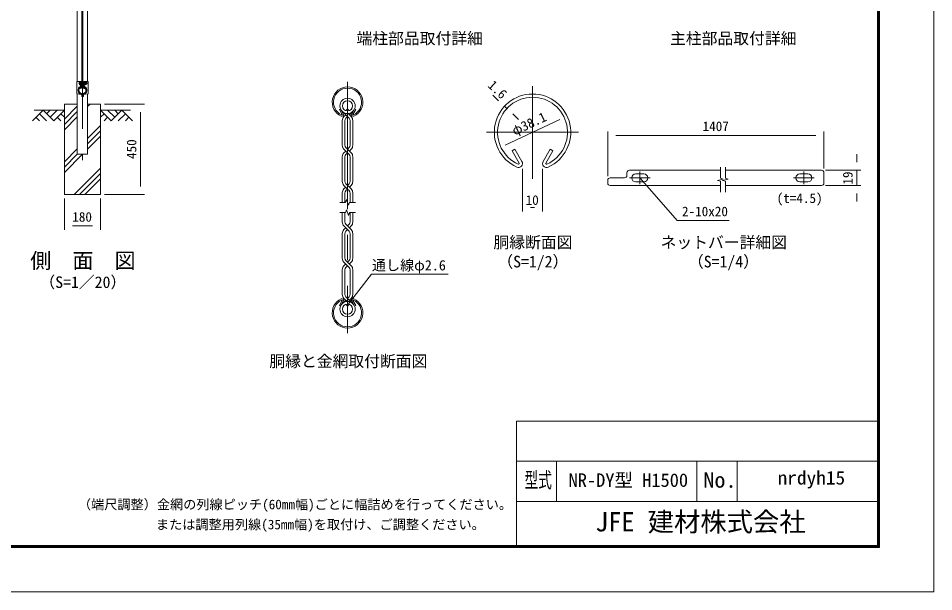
# Model space of a CAD drawing. Units: millimetres, scale not verified, with parts at other scales. Extents: x -4200 to 4200, y -2970 to 2970.
# Drawn here: x -363 to 4200, y -2970 to -112 of the extents above; entities that cross this region are included whole.
import ezdxf
from ezdxf.enums import TextEntityAlignment as Align

# ---------------------------------------------------------------- set-up
doc = ezdxf.new("R2010")
doc.units = ezdxf.units.MM
doc.header["$LTSCALE"] = 20
doc.linetypes.add('USER1', pattern=[50.8, 31.75, -6.35, 6.35, -6.35])
for name, color, linetype, lineweight in [('0-0_D-BMK', 2, 'USER1', 13), ('0-1_D-STR1', 1, 'Continuous', 18), ('0-2_D-STR-DIM', 7, 'Continuous', 9), ('0-3_0', 7, 'Continuous', 9), ('0-5_D-BGD', 7, 'Continuous', 9), ('0-6_D-STR4', 7, 'Continuous', 9), ('0-7_D-DCR-HCH', 7, 'Continuous', 9), ('0-8_D-STR3', 3, 'Continuous', 13), ('0-9_D-STR-TXT', 7, 'Continuous', 9), ('0-B_D-STR2', 7, 'Continuous', 9), ('0-E_D-TTL', 7, 'Continuous', 9)]:
    doc.layers.add(name, color=color, linetype=linetype, lineweight=lineweight)
doc.layers.add('0-4_D-TTL-TXT', color=7, linetype='Continuous')
doc.styles.add('ＭＳ ゴシック', font='')
doc.styles.get('ＭＳ ゴシック').set_extended_font_data('MS Gothic')

msp = doc.modelspace()

# ---------------------------------------------------------------- linework, layer by layer
at = {"layer": '0-0_D-BMK'}
for p, q in [((-43.29, 987.23), (-43.29, -819.83)), ((-63.62, -435.83), (-14.74, -435.83)), ((1278.29, -428.9), (1278.29, -1681.23)), ((2200.6, -911.92), (2200.6, -450.36)), ((1970.86, -680.1), (2430.33, -680.1)), ((2683.33, -907.33), (2787.33, -907.33)), ((2735.33, -939.33), (2735.33, -875.33)), ((3501.33, -907.33), (3605.33, -907.33)), ((3553.33, -939.33), (3553.33, -875.33))]:
    msp.add_line(p, q, dxfattribs=at)
at = {"layer": '0-1_D-STR1'}
for p, q in [((-68.69, 224.67), (-68.69, -426.83)), ((-17.89, 224.67), (-17.89, -426.83)), ((-49.96, -455.5), (-53.47, -461.58)), ((-48.57, -456.3), (-52.08, -462.38)), ((-38, -456.3), (-34.49, -462.38)), ((-36.61, -455.5), (-33.1, -461.58)), ((-68.69, -488.5), (-68.69, -789.83)), ((-53.47, -461.58), (-52.08, -462.38)), ((-33.1, -461.58), (-34.49, -462.38)), ((-17.89, -488.5), (-17.89, -789.83)), ((1237.56, -567.12), (1243.12, -563.91)), ((1251.6, -591.43), (1237.56, -567.12)), ((1257.16, -588.22), (1243.12, -563.91)), ((1299.43, -588.22), (1313.47, -563.91)), ((1304.99, -591.43), (1319.02, -567.12)), ((1319.02, -567.12), (1313.47, -563.91)), ((2098.77, -772.63), (2112.66, -764.61)), ((2133.86, -833.42), (2098.77, -772.63)), ((2147.75, -825.39), (2112.66, -764.61)), ((2253.44, -825.39), (2288.53, -764.61)), ((2267.33, -833.42), (2302.42, -772.63)), ((2302.42, -772.63), (2288.53, -764.61)), ((-17.89, -789.83), (-68.69, -789.83)), ((1251.6, -1518.71), (1237.56, -1543.02)), ((1237.56, -1543.02), (1243.12, -1546.23)), ((1257.16, -1521.91), (1243.12, -1546.23)), ((1299.43, -1521.91), (1313.47, -1546.23)), ((1304.99, -1518.71), (1319.02, -1543.02)), ((1319.02, -1543.02), (1313.47, -1546.23))]:
    msp.add_line(p, q, dxfattribs=at)
for centre, radius, start, end in [((-43.29, -470.83), 19.05, 114.32478, 65.67522), ((-43.29, -470.83), 17.45, 114.32478, 65.67522), ((-50.31, -455.3), 2, 330, 114.32478), ((-50.31, -455.3), 0.401, 330, 114.32478), ((-36.27, -455.3), 2, 65.67522, 210), ((-36.27, -455.3), 0.401, 65.67522, 210), ((1278.29, -530.1), 76.2, 294.32478, 245.67522), ((1278.29, -530.1), 69.78, 294.32478, 245.67522), ((2200.6, -680.1), 190.5, 294.32478, 245.67522), ((2200.6, -680.1), 174.46, 294.32478, 245.67522), ((1250.21, -592.23), 8.02, 245.67522, 30), ((1250.21, -592.23), 1.6, 245.67522, 30), ((1306.38, -592.23), 8.02, 150, 294.32478), ((1306.38, -592.23), 1.6, 150, 294.32478), ((2130.39, -835.42), 20.05, 245.67522, 30), ((2130.39, -835.42), 4.01, 245.67522, 30), ((2270.8, -835.42), 20.05, 150, 294.32478), ((2270.8, -835.42), 4.01, 150, 294.32478), ((1278.29, -1580.03), 76.2, 114.32478, 65.67522), ((1278.29, -1580.03), 69.78, 114.32478, 65.67522), ((1250.21, -1517.9), 8.02, 330, 114.32478), ((1250.21, -1517.9), 1.6, 330, 114.32478), ((1306.38, -1517.9), 8.02, 65.67522, 210), ((1306.38, -1517.9), 1.6, 65.67522, 210)]:
    msp.add_arc(centre, radius, start, end, dxfattribs=at)
at = {"layer": '0-2_D-STR-DIM'}
for p, q in [((2031.71, -523.24), (2002.4, -496.01)), ((66.71, -539.83), (266.71, -539.83)), ((246.71, -949.83), (246.71, -579.83)), ((2072.77, -561.38), (2061.02, -550.46)), ((2102.08, -588.6), (2131.39, -615.82)), ((2064.19, -743.71), (2337, -616.5)), ((2150.6, -862.67), (2150.6, -1075.47)), ((2250.6, -862.67), (2250.6, -1075.47)), ((66.71, -989.83), (266.71, -989.83)), ((-133.29, -1009.83), (-133.29, -1167.15)), ((46.71, -1009.83), (46.71, -1167.15)), ((1239.16, -1030.07), (1268.03, -1030.07)), ((1273.16, -1015.97), (1268.03, -1030.07)), ((1283.42, -1044.16), (1273.16, -1015.97)), ((1288.55, -1030.07), (1283.42, -1044.16)), ((1288.55, -1030.07), (1317.43, -1030.07)), ((1239.16, -1080.07), (1268.03, -1080.07)), ((1273.16, -1065.97), (1268.03, -1080.07)), ((1283.42, -1094.16), (1273.16, -1065.97)), ((1288.55, -1080.07), (1283.42, -1094.16)), ((1288.55, -1080.07), (1317.43, -1080.07)), ((2190.6, -1055.47), (2210.6, -1055.47)), ((-93.29, -1147.15), (6.71, -1147.15))]:
    msp.add_line(p, q, dxfattribs=at)
for points in [[(3137.33, -854.33), (3137.33, -909.33), (3151.32, -913.08), (3123.33, -920.58), (3137.33, -924.33), (3137.33, -979.33)], [(3162.33, -854.33), (3162.33, -909.33), (3176.32, -913.08), (3148.33, -920.58), (3162.33, -924.33), (3162.33, -979.33)]]:
    msp.add_lwpolyline(points, dxfattribs=at)
at = {"layer": '0-3_0'}
for p, q in [((2575.33, -899.33), (2575.33, -675.65)), ((3653.33, -861.33), (3653.33, -675.65)), ((2615.33, -695.65), (3613.33, -695.65)), ((3817.13, -829.33), (3817.13, -789.33)), ((3661.33, -869.33), (3837.13, -869.33)), ((3817.13, -945.33), (3817.13, -869.33)), ((3661.33, -945.33), (3837.13, -945.33)), ((3817.13, -985.33), (3817.13, -1025.33))]:
    msp.add_line(p, q, dxfattribs=at)
msp.add_lwpolyline([(3180.67, -1119.15), (2920.91, -1119.15), (2736.65, -908.84)], dxfattribs=at)
at = {"layer": '0-5_D-BGD'}
for p, q in [((-283.29, -569.83), (-133.29, -569.83)), ((196.71, -569.83), (46.71, -569.83))]:
    msp.add_line(p, q, dxfattribs=at)
at = {"layer": '0-6_D-STR4'}
for p, q in [((-133.29, -539.83), (-133.29, -989.83)), ((-68.69, -539.83), (-133.29, -539.83)), ((46.71, -539.83), (-17.89, -539.83)), ((46.71, -539.83), (46.71, -989.83)), ((46.71, -989.83), (-133.29, -989.83))]:
    msp.add_line(p, q, dxfattribs=at)
at = {"layer": '0-7_D-DCR-HCH'}
for p, q in [((-17.89, -552.57), (-5.15, -539.83)), ((-239.71, -569.83), (-292.92, -623.04)), ((-257.45, -587.57), (-221.81, -623.04)), ((-239.71, -569.83), (-186.5, -623.04)), ((-221.97, -587.57), (-204.24, -569.83)), ((-204.24, -605.31), (-168.76, -569.83)), ((-186.5, -623.04), (-133.29, -569.83)), ((-151.02, -587.57), (-133.29, -605.22)), ((-133.29, -614.93), (-68.69, -550.33)), ((-133.29, -641.45), (-68.69, -576.85)), ((99.92, -623.04), (46.71, -569.83)), ((64.45, -587.57), (46.71, -605.22)), ((117.66, -605.31), (82.19, -569.83)), ((153.14, -569.83), (99.92, -623.04)), ((135.49, -587.66), (117.66, -569.83)), ((170.87, -587.57), (135.24, -623.04)), ((153.14, -569.83), (206.35, -623.04)), ((-275.19, -605.31), (-257.37, -623.04)), ((-168.76, -605.31), (-150.94, -623.04)), ((-133.29, -667.97), (-68.69, -603.37)), ((82.19, -605.31), (64.37, -623.04)), ((188.61, -605.31), (170.79, -623.04)), ((-17.89, -711.67), (46.71, -647.07)), ((-17.89, -738.18), (46.71, -673.58)), ((-17.89, -764.7), (46.71, -700.1)), ((-133.29, -827.07), (-68.69, -762.47)), ((-133.29, -853.58), (-68.69, -788.98)), ((-133.29, -880.1), (-43.02, -789.83)), ((-83.92, -989.83), (46.71, -859.2)), ((-57.4, -989.83), (46.71, -885.71)), ((-30.89, -989.83), (46.71, -912.23))]:
    msp.add_line(p, q, dxfattribs=at)
at = {"layer": '0-8_D-STR3'}
for p, q in [((-45.54, 946.17), (-45.54, -460.83)), ((-41.04, 946.17), (-41.04, -460.83)), ((-71.84, -426.83), (-71.84, -487.92)), ((-71.84, -426.83), (-50.29, -426.83)), ((-57.39, -429.33), (-57.39, -442.33)), ((-52.59, -426.83), (-52.59, -449.66)), ((-50.29, -426.83), (-50.29, -449.66)), ((-48.59, -430.51), (-50.29, -430.51)), ((-48.59, -441.15), (-50.29, -441.15)), ((-48.59, -430.51), (-48.59, -441.15)), ((-48.59, -431.83), (-45.54, -431.83)), ((-48.59, -439.83), (-45.54, -439.83)), ((-41.04, -431.83), (-36.29, -431.83)), ((-41.04, -439.83), (-36.29, -439.83)), ((-36.29, -426.83), (-36.29, -449.66)), ((-36.29, -426.83), (-14.74, -426.83)), ((-33.99, -426.83), (-33.99, -449.66)), ((-28.49, -427.73), (-33.99, -427.73)), ((-28.49, -431.78), (-33.99, -431.78)), ((-28.49, -439.88), (-33.99, -439.88)), ((-28.49, -443.93), (-33.99, -443.93)), ((-27.49, -429.92), (-27.49, -441.87)), ((-27.49, -431.83), (-21.59, -431.83)), ((-27.49, -439.83), (-21.59, -439.83)), ((-21.59, -431.83), (-21.59, -439.83)), ((-14.74, -426.83), (-14.74, -487.92)), ((-71.84, -487.92), (-47.4, -492.44)), ((-46.59, -493.43), (-46.59, -498.83)), ((-45.54, -460.83), (-41.04, -460.83)), ((-44.29, -493.43), (-44.29, -498.83)), ((-43.29, -499.83), (-40.99, -499.83)), ((-42.29, -493.43), (-42.29, -498.33)), ((-42.29, -498.33), (-39.99, -498.33)), ((-39.99, -493.43), (-39.99, -498.83)), ((-39.99, -493.43), (-37.69, -493.43)), ((-14.74, -487.92), (-39.17, -492.44)), ((-37.69, -493.43), (-37.69, -498.83)), ((-43.29, -502.13), (-40.99, -502.13)), ((2587.33, -907.33), (2659.33, -907.33)), ((2671.33, -895.33), (2671.33, -881.33)), ((2683.33, -869.33), (3137.33, -869.33)), ((2715.33, -887.33), (2755.33, -887.33)), ((3162.33, -869.33), (3641.33, -869.33)), ((3533.33, -887.33), (3573.33, -887.33)), ((3653.33, -933.33), (3653.33, -881.33)), ((2575.33, -933.33), (2575.33, -919.33)), ((2587.33, -945.33), (3137.33, -945.33)), ((2715.33, -927.33), (2755.33, -927.33)), ((3162.33, -945.33), (3641.33, -945.33)), ((3533.33, -927.33), (3573.33, -927.33))]:
    msp.add_line(p, q, dxfattribs=at)
for centre in [(1278.29, -568.7), (1278.29, -1541.44)]:
    msp.add_circle(centre, 5.2, dxfattribs=at)
for centre, radius, start, end in [((-43.29, -470.83), 22, 118.0884, 259.22478), ((-43.29, -470.83), 19.7, 118.0884, 259.22478), ((-54.59, -449.66), 2, 298.0884, 0), ((-54.59, -449.66), 4.3, 298.0884, 0), ((-43.29, -470.83), 19.7, 280.77522, 61.9116), ((-43.29, -470.83), 22, 280.77522, 61.9116), ((-31.99, -449.66), 4.3, 180, 241.9116), ((-31.99, -449.66), 2, 180, 241.9116), ((-36.19, -435.83), 8.7, 332.26063, 27.73937), ((-30.04, -441.91), 2.55, 307.42505, 52.57495), ((-30.02, -429.76), 2.54, 307.21089, 52.78911), ((-29.09, -435.83), 8.5, 331.92751, 28.07249), ((-47.59, -493.43), 1, 0, 79.22478), ((-47.59, -493.43), 3.3, 0, 79.22478), ((-43.29, -498.83), 3.3, 180, 270), ((-43.29, -498.83), 1, 180, 270), ((-38.99, -493.43), 3.3, 100.77522, 180), ((-40.99, -498.83), 3.3, 270, 0), ((-40.99, -498.83), 1, 270, 0), ((-38.99, -493.43), 1, 100.77522, 180), ((2587.33, -919.33), 12, 90, 180), ((2659.33, -895.33), 12, 270, 0), ((2683.33, -881.33), 12, 90, 180), ((2715.33, -907.33), 20, 90, 270), ((2755.33, -907.33), 20, 270, 90), ((3533.33, -907.33), 20, 90, 270), ((3573.33, -907.33), 20, 270, 90), ((3641.33, -881.33), 12, 0, 90), ((2587.33, -933.33), 12, 180, 270), ((3641.33, -933.33), 12, 270, 0)]:
    msp.add_arc(centre, radius, start, end, dxfattribs=at)
for centre, start_param, end_param in [((-52.59, -429.33), 1.5707963, 3.1415927), ((-52.59, -442.33), 3.1415927, 4.712389)]:
    msp.add_ellipse(centre, major_axis=(4.8, 0), ratio=0.3125, start_param=start_param, end_param=end_param, dxfattribs=at)
at = {"layer": '0-9_D-STR-TXT'}
msp.add_lwpolyline([(1779.17, -1387.21), (1397.24, -1387.21), (1282.69, -1535.74)], dxfattribs=at)
at = {"layer": '0-B_D-STR2'}
for p, q in [((1278.29, -602.17), (1254.56, -578.44)), ((1260.4, -601.91), (1269.22, -593.09)), ((1296.18, -601.91), (1280.91, -586.64)), ((1287.37, -593.09), (1302.02, -578.44)), ((1252.2, -621.7), (1252.2, -744.95)), ((1265.04, -622.71), (1265.04, -743.94)), ((1270.19, -610.27), (1278.29, -602.17)), ((1286.39, -610.27), (1278.29, -602.17)), ((1291.55, -622.71), (1291.55, -743.94)), ((1304.38, -621.7), (1304.38, -744.95)), ((1278.29, -782.64), (1260.4, -764.75)), ((1269.22, -773.57), (1260.4, -782.38)), ((1260.4, -782.38), (1269.22, -773.57)), ((1296.18, -782.38), (1270.19, -756.39)), ((1286.39, -756.39), (1278.29, -764.49)), ((1296.18, -764.75), (1287.37, -773.57)), ((1252.2, -802.18), (1252.2, -925.43)), ((1265.04, -803.19), (1265.04, -924.42)), ((1270.19, -790.74), (1278.29, -782.64)), ((1286.39, -790.74), (1278.29, -782.64)), ((1291.55, -803.19), (1291.55, -924.42)), ((1304.38, -802.18), (1304.38, -925.43)), ((1278.29, -963.11), (1260.4, -945.22)), ((1269.22, -954.04), (1260.4, -962.85)), ((1260.4, -962.85), (1269.22, -954.04)), ((1296.18, -962.85), (1270.19, -936.86)), ((1286.39, -936.86), (1278.29, -944.96)), ((1296.18, -945.22), (1287.37, -954.04)), ((1252.2, -982.65), (1252.2, -1030.07)), ((1265.04, -983.66), (1265.04, -1030.07)), ((1270.19, -971.21), (1278.29, -963.11)), ((1286.39, -971.21), (1278.29, -963.11)), ((1291.55, -983.66), (1291.55, -1030.07)), ((1304.38, -982.65), (1304.38, -1030.07)), ((1252.2, -1127.48), (1252.2, -1080.07)), ((1265.04, -1126.47), (1265.04, -1080.07)), ((1291.55, -1126.47), (1291.55, -1080.07)), ((1304.38, -1127.48), (1304.38, -1080.07)), ((1296.18, -1164.91), (1270.19, -1138.92)), ((1286.39, -1138.92), (1278.29, -1147.02)), ((1252.2, -1307.96), (1252.2, -1184.71)), ((1286.39, -1173.27), (1260.4, -1147.28)), ((1269.22, -1156.1), (1260.4, -1164.91)), ((1265.04, -1306.95), (1265.04, -1185.72)), ((1278.29, -1165.17), (1270.19, -1173.27)), ((1296.18, -1147.28), (1287.37, -1156.1)), ((1291.55, -1306.95), (1291.55, -1185.72)), ((1304.38, -1307.96), (1304.38, -1184.71)), ((1296.18, -1345.38), (1270.19, -1319.39)), ((1286.39, -1319.39), (1278.29, -1327.49)), ((1252.2, -1488.43), (1252.2, -1365.18)), ((1286.39, -1353.75), (1260.4, -1327.76)), ((1269.22, -1336.57), (1260.4, -1345.38)), ((1265.04, -1487.42), (1265.04, -1366.19)), ((1278.29, -1345.64), (1270.19, -1353.75)), ((1296.18, -1327.76), (1287.37, -1336.57)), ((1291.55, -1487.42), (1291.55, -1366.19)), ((1304.38, -1488.43), (1304.38, -1365.18)), ((1270.19, -1499.87), (1302.02, -1531.69)), ((1286.39, -1499.87), (1278.29, -1507.97)), ((1269.22, -1517.04), (1254.56, -1531.69)), ((1260.4, -1508.23), (1275.67, -1523.5)), ((1296.18, -1508.23), (1287.37, -1517.04))]:
    msp.add_line(p, q, dxfattribs=at)
for centre, radius in [((1278.29, -548.63), 38.1), ((1278.29, -548.63), 25.27), ((1278.29, -1561.51), 38.1), ((1278.29, -1561.51), 25.27)]:
    msp.add_circle(centre, radius, dxfattribs=at)
for centre, radius, start, end in [((1280.2, -621.7), 28, 135, 180), ((1280.2, -621.7), 15.2, 131.19984, 183.80396), ((1276.38, -621.7), 15.2, 356.19604, 48.80016), ((1276.38, -621.7), 28, 0, 45), ((1280.2, -744.95), 28, 180, 225), ((1280.2, -744.95), 15.2, 176.19604, 228.80016), ((1276.38, -744.95), 15.2, 311.19984, 3.80396), ((1276.38, -744.95), 28, 315, 0), ((1280.2, -802.18), 28, 135, 180), ((1280.2, -802.18), 15.2, 131.19984, 183.80396), ((1276.38, -802.18), 15.2, 356.19604, 48.80016), ((1276.38, -802.18), 28, 0, 45), ((1280.2, -925.43), 28, 180, 225), ((1280.2, -925.43), 15.2, 176.19604, 228.80016), ((1276.38, -925.43), 15.2, 311.19984, 3.80396), ((1276.38, -925.43), 28, 315, 0), ((1280.2, -982.65), 28, 135, 180), ((1280.2, -982.65), 15.2, 131.19984, 183.80396), ((1276.38, -982.65), 15.2, 356.19604, 48.80016), ((1276.38, -982.65), 28, 0, 45), ((1280.2, -1127.48), 28, 180, 225), ((1280.2, -1127.48), 15.2, 176.19604, 228.80016), ((1276.38, -1127.48), 15.2, 311.19984, 3.80396), ((1276.38, -1127.48), 28, 315, 0), ((1280.2, -1184.71), 28, 135, 180), ((1280.2, -1184.71), 15.2, 131.19984, 183.80396), ((1276.38, -1184.71), 15.2, 356.19604, 48.80016), ((1276.38, -1184.71), 28, 0, 45), ((1280.2, -1307.96), 28, 180, 225), ((1280.2, -1307.96), 15.2, 176.19604, 228.80016), ((1276.38, -1307.96), 15.2, 311.19984, 3.80396), ((1276.38, -1307.96), 28, 315, 0), ((1280.2, -1365.18), 28, 135, 180), ((1280.2, -1365.18), 15.2, 131.19984, 183.80396), ((1276.38, -1365.18), 15.2, 356.19604, 48.80016), ((1276.38, -1365.18), 28, 0, 45), ((1280.2, -1488.43), 28, 180, 225), ((1280.2, -1488.43), 15.2, 176.19604, 228.80016), ((1276.38, -1488.43), 15.2, 311.19984, 3.80396), ((1276.38, -1488.43), 28, 315, 0)]:
    msp.add_arc(centre, radius, start, end, dxfattribs=at)
at = {"layer": '0-E_D-TTL'}
for p, q in [((2120.38, -2119.83), (2120.38, -2739.83)), ((2120.38, -2119.83), (3920.38, -2119.83)), ((2120.38, -2319.83), (3920.38, -2319.83)), ((2320.38, -2319.83), (2320.38, -2519.83)), ((3020.38, -2319.83), (3020.38, -2519.83)), ((3220.38, -2319.83), (3220.38, -2519.83)), ((2120.38, -2519.83), (3920.38, -2519.83))]:
    msp.add_line(p, q, dxfattribs=at)
at = {"layer": '0-E_D-TTL', "color": 2, "lineweight": 18}
msp.add_lwpolyline([(-4199.62, 2970.17), (4200.38, 2970.17), (4200.38, -2969.83), (-4199.62, -2969.83)], close=True, dxfattribs=at)
at = {"layer": '0-E_D-TTL'}
for points in [[(-3929.62, 2750.17), (3930.38, 2750.17), (3930.38, -2749.83), (-3929.62, -2749.83)], [(-3927.12, 2747.67), (3927.88, 2747.67), (3927.88, -2747.33), (-3927.12, -2747.33)], [(-3924.62, 2745.17), (3925.38, 2745.17), (3925.38, -2744.83), (-3924.62, -2744.83)], [(-3922.12, 2742.67), (3922.88, 2742.67), (3922.88, -2742.33), (-3922.12, -2742.33)], [(-3919.62, 2740.17), (3920.38, 2740.17), (3920.38, -2739.83), (-3919.62, -2739.83)]]:
    msp.add_lwpolyline(points, close=True, dxfattribs=at)

# ---------------------------------------------------------------- texts
at = {"layer": '0-2_D-STR-DIM', "style": 'ＭＳ ゴシック'}
for s, rotation, p in [('1.6', 317.113, (1964.23, -461.78)), ('φ38.1', 24.999, (2117.54, -710.41)), ('450', 90, (239.96, -813.33))]:
    msp.add_text(s, height=48.09, rotation=rotation, dxfattribs=at).set_placement(p, align=Align.BOTTOM_LEFT)
for s, p in [('10', (2166.2, -1056.73)), ('180', (-93.94, -1140.4))]:
    msp.add_text(s, height=48.09, dxfattribs=at).set_placement(p, align=Align.BOTTOM_LEFT)
at = {"layer": '0-3_0', "style": 'ＭＳ ゴシック'}
for s, p in [('1407', (3048.33, -688.9)), ('(t=4.5)', (3417.58, -1047.13)), ('2-10x20', (2945.62, -1113.08))]:
    msp.add_text(s, height=48.09, dxfattribs=at).set_placement(p, align=Align.BOTTOM_LEFT)
msp.add_text('19', height=48.09, rotation=90, dxfattribs=at).set_placement((3810.38, -941.08), align=Align.BOTTOM_LEFT)
at = {"layer": '0-4_D-TTL-TXT', "style": 'ＭＳ ゴシック'}
for s, height, p in [('端柱部品取付詳細', 57.77, (1322.77, -258.52)), ('主柱部品取付詳細', 57.77, (2885.92, -258.52)), ('胴縁断面図', 57.77, (2005.67, -1274.75)), ('ネットバー詳細図', 57.77, (2838.79, -1275.05)), ('側\u3000面\u3000図', 76.98, (-303.18, -1381.44)), ('（S=1/2）', 57.77, (2025.16, -1370.94)), ('（S=1/4）', 57.77, (2975.24, -1370.94)), ('（S=1／20）', 57.77, (-257.7, -1473.42)), ('胴縁と金網取付断面図', 57.77, (888.44, -1867.16)), ('NR-DY型 H1500', 67.35, (2380.12, -2467.78)), ('（端尺調整）金網の列線ピッチ(60mm幅)ごとに幅詰めを行ってください。', 48.09, (-65.66, -2573.43)), ('JFE 建材株式会社', 96.21, (2512.77, -2698.34)), ('または調整用列線(35mm幅)を取付け、ご調整ください。', 48.09, (323.33, -2673.43))]:
    msp.add_text(s, height=height, dxfattribs=at).set_placement(p, align=Align.BOTTOM_LEFT)
for s, height, width, p in [('型式', 76.97, 0.65, (2160.65, -2474.63)), ('nrdyh15', 67.35, 1.05, (3422.22, -2456.12)), ('No.', 76.97, 1.05, (3052.38, -2474.63))]:
    msp.add_text(s, height=height, dxfattribs=dict(at, width=width)).set_placement(p, align=Align.BOTTOM_LEFT)
at = {"layer": '0-9_D-STR-TXT', "style": 'ＭＳ ゴシック'}
msp.add_text('通し線φ2.6', height=51.45, dxfattribs=at).set_placement((1399.83, -1384.1), align=Align.BOTTOM_LEFT)

doc.saveas('drawing.dxf')
